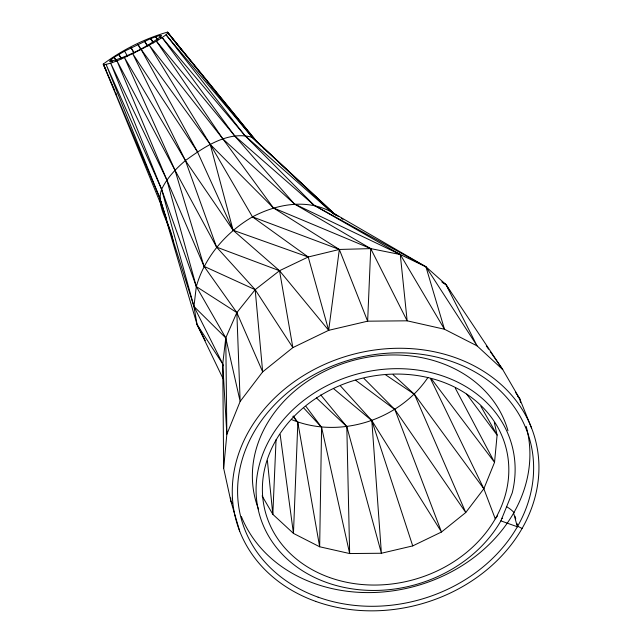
<?xml version="1.0" encoding="UTF-8"?>
<svg xmlns="http://www.w3.org/2000/svg" width="642" height="642" viewBox="0 0 642 642"><rect width="100%" height="100%" fill="white"/><g stroke="black" fill="none" stroke-linecap="round" stroke-linejoin="round"><path stroke-width="0.96" d="M276.06 439.618L272.826 514.338L293.458 533.406L319.66 546.775L349.657 553.548L381.404 553.252L412.726 545.901L441.495 532.009L465.755 512.525L483.843 488.763L494.541 462.352L497.101 435.091L494.34 422.444M239.675 531.119L230.799 500.904L223.657 468.227L226.851 434.297L225.775 337.901L236.842 312.59L255.171 289.678L279.519 270.707L308.224 256.993L339.337 249.457L370.731 248.614L400.271 254.529L444.473 329.234L477.086 345.877L502.758 369.607L519.747 398.802L531.536 427.989M223.143 378.828L197.11 324.667L193.948 306.467L196.308 286.565L166.872 180.017L116.916 60.765L174.985 170.194L216.571 247.106L255.171 289.678L262.674 371.862L236.842 312.59L204.02 266.318L166.872 180.017L110.681 63.173L161.624 189.358L196.308 286.565L225.775 337.901L222.734 363.886L226.851 434.297L240.156 401.435L262.674 371.862L292.856 347.611L328.664 330.325L339.337 249.457L273.396 207.904L210.247 144.418L141.16 49.45C128.938 55.1 116.94 62.314 103.611 64.89L103.25 64.08C122.325 49.843 144.667 38.664 167.546 32.1L256.88 141.77L261.109 146.031M173.107 241.159C170.796 223.97 155.195 207.093 161.624 189.358C166.984 177.882 175.924 168.726 185.41 160.556C204.068 147.082 228.151 130.398 252.274 137.348L335.557 214.934L252.274 137.348L166.061 34.772L167.907 32.911L167.546 32.1L182.97 51.866M500.888 520.871L512.244 492.823A130.896 109.276 -15.2 0 0 356.735 374.166A130.896 109.276 -15.2 0 0 283.371 555.37A130.896 109.276 -15.2 0 0 500.888 520.871L517.356 526.769L517.749 526.255L517.003 523.511M497.51 515.927L495.271 518.856L483.843 488.763L430.477 378.595M427.949 377.44C399.372 420.149 339.145 439.393 291.572 419.571M490.271 351.615L502.758 369.607L445.981 284.558L425.935 266.791L331.128 211.82C306.258 198.514 276.373 204.18 252.483 216.868C226.056 232.292 204.702 256.832 196.308 286.565L236.842 312.59L240.156 401.435L225.775 337.901L193.948 306.467L159.601 197.584L106.139 64.577L161.624 189.358L193.948 306.467L222.734 363.886L223.135 365.796M124.596 51.159L114.236 57.266L109.605 61.022L109.886 61.664C128.272 56.392 146.224 47.412 161.559 35.968L161.27 35.318L159.232 35.567L150.573 38.632L124.596 51.159L127.589 56.36M328.664 330.325L367.641 321.185L407.148 320.815L444.473 329.234L425.935 266.791L314.107 205.288L234.715 135.927L156.399 41.128L141.16 49.45L197.439 151.769L233.102 230.245L279.519 270.707L328.664 330.325L308.224 256.993L252.483 216.868L210.247 144.418L149.249 45.181L222.959 139.017L273.396 207.904L370.731 248.614L407.148 320.815L400.271 254.529L314.107 205.288L244.714 135.358L162.137 37.581L156.399 41.128L222.959 139.017L294.413 203.955L370.731 248.614L367.641 321.185L339.337 249.457L252.483 216.868M197.439 151.769L132.693 53.663L185.41 160.556L216.571 247.106L279.519 270.707L292.856 347.611L255.171 289.678L204.02 266.318L174.985 170.194L124.428 57.523L185.41 160.556L233.102 230.245L308.224 256.993M501.964 518.198L502.654 518.551M517.749 526.255L522.082 528.47M506.915 506.907L507.284 507.108A11.797 4.398 37.3 0 1 514.025 512.557L513.632 513.07L517.356 526.769M442.563 282.496L445.981 284.558L450.002 291.356M338.727 216.635L331.128 211.82L244.714 135.358L166.061 34.772L162.137 37.581L234.715 135.927L294.413 203.955L425.935 266.791L477.086 345.877L445.981 284.558L441.76 281.886M341.263 218.24L342.948 219.307M385.497 374.743L414.443 394.324L483.843 488.763M355.572 380.2L394.878 409.564L465.755 512.525L414.443 394.324L393.137 374.727M333.567 388.619L371.814 420.59L441.495 532.009L394.878 409.564L364.006 378.491M334.057 214.332L252.274 137.348L167.907 32.911L256.88 141.77M316.442 397.904L346.808 426.641L381.404 553.252L371.814 420.59L340.421 385.882M263.228 148.166L264.632 149.586M303.931 408.2L321.586 427.323L349.657 553.548L346.808 426.641L320.727 394.886M517.829 396.483L519.747 398.802L520.582 402.646M158.076 39.828L155.581 36.698L157.378 39.114M292.856 416.329L297.848 422.572L319.66 546.775L321.586 427.323L306.017 406.45M153.229 42.878L150.573 38.632L153.679 42.541M159.232 35.567L161.046 37.95M431.576 379.077L494.541 462.352L455.338 388.225M466.694 394.124L497.101 435.091L480.866 406.282M150.573 38.632L153.486 42.701M486.291 345.894L488.562 349.16M147.933 46.2L144.538 41.24L147.074 45.558M293.37 415.984L297.848 422.572L293.458 533.406L280.153 434.482M515.374 392.158L519.747 398.802M141.16 49.378L137.894 44.338L140.791 49.603M121.515 58.647L118.85 54.409L121.218 58.807M134.218 52.837L131.088 47.725L133.849 53.045M116.258 60.733L114.236 57.266L116.058 60.829M262.105 495.905L272.826 514.338L267.425 460.844M232.3 503.48L230.799 500.904L230.719 497.895M199.935 329.747L197.11 324.667L159.601 197.584L103.611 64.89L163.493 210.64M112.502 62.154L111.09 59.513L112.39 62.226M205.255 340.653L197.11 324.667L222.734 363.886L223.657 468.227M106.267 70.411L103.25 64.08L114.757 90.763M115.52 92.512L116.708 95.273M371.814 420.59L412.726 545.901M159.601 197.584L166.647 219.403M515.012 516.208L515.759 518.945M210.247 144.418L233.102 230.245M526.175 426.4A149.586 124.885 -15.2 0 1 421.714 584.284A149.586 124.885 -15.2 0 1 241.368 516.545M258.614 509.411A130.896 109.276 -15.2 0 1 347.137 362.192A130.896 109.276 -15.2 0 1 507.966 430.694M329.434 577.463A124.524 103.956 -15.2 0 0 508.665 464.639A124.524 103.956 -15.2 0 0 318.713 396.563A124.524 103.956 -15.2 0 0 329.434 577.463M315.703 601.394A154.963 129.371 -15.2 0 0 538.75 460.996A154.963 129.371 -15.2 0 0 302.358 376.276A154.963 129.371 -15.2 0 0 315.703 601.394M318.127 597.172A149.586 124.885 -15.2 0 0 533.438 461.638A149.586 124.885 -15.2 0 0 305.247 379.863A149.586 124.885 -15.2 0 0 318.127 597.172"/></g></svg>
